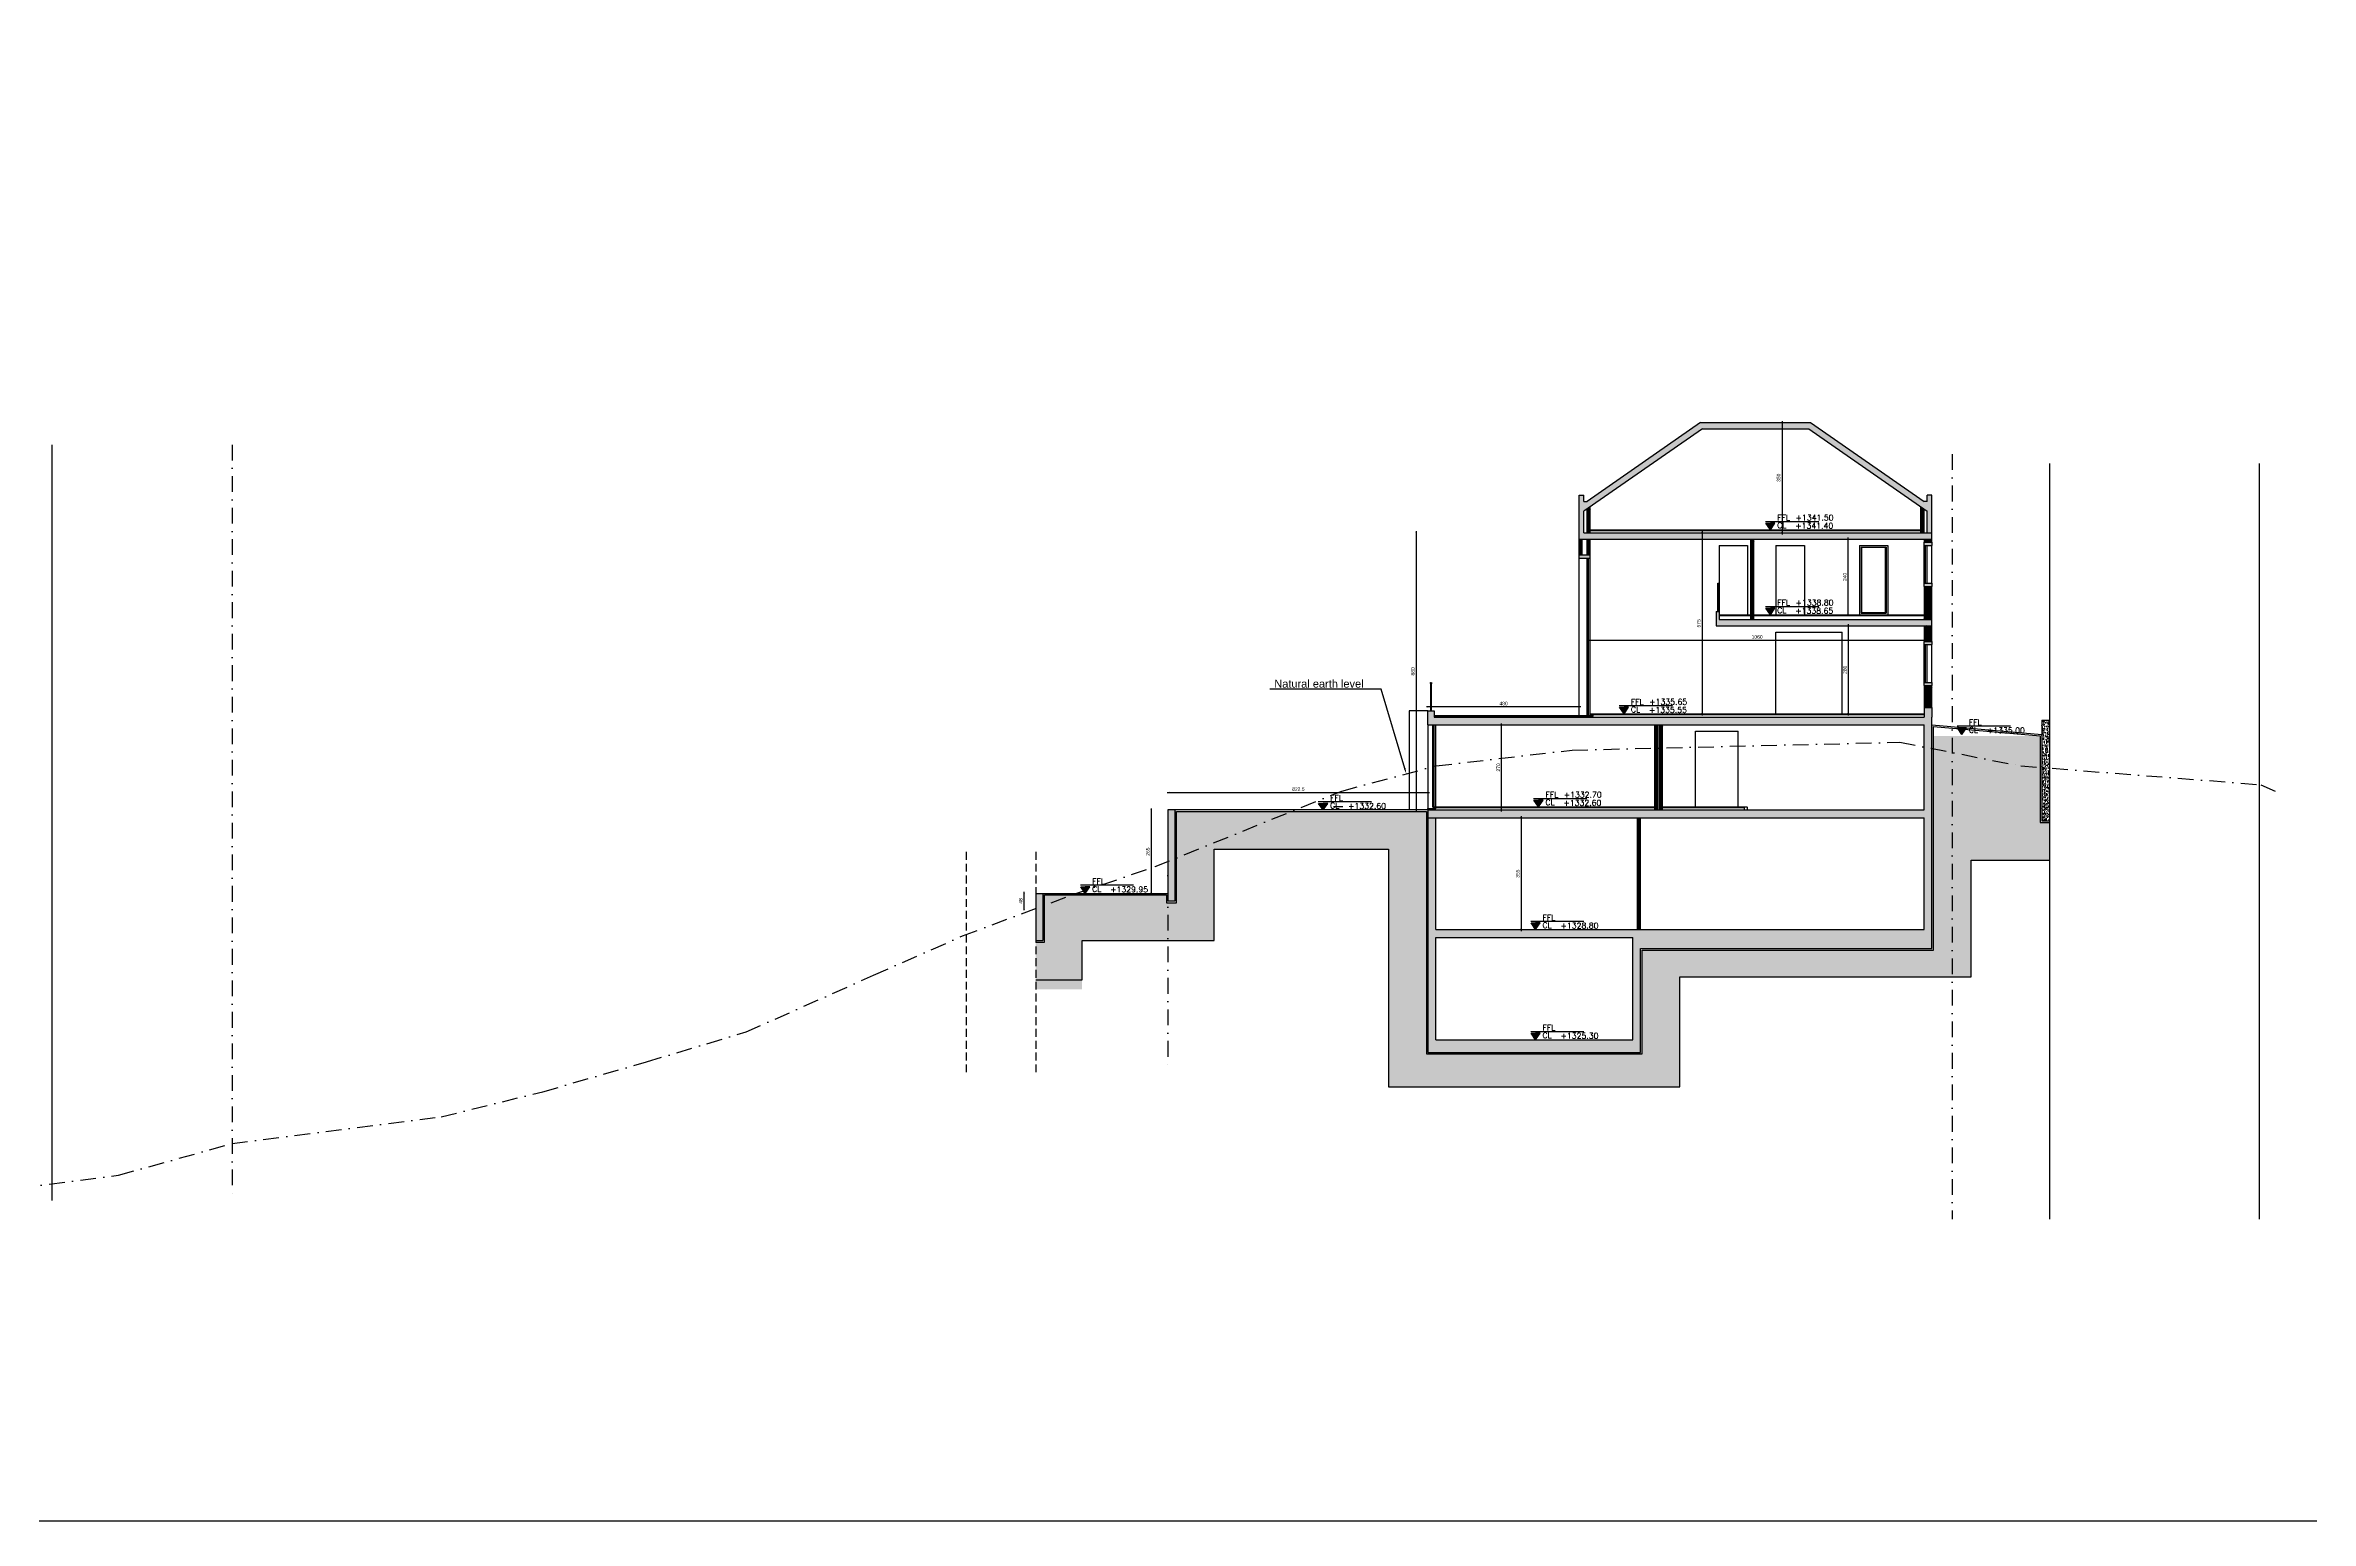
# Model space of a CAD drawing. Header units: centimetres. Extents: x 96271 to 179142, y 9855 to 112216.
# Drawn here: x 141933 to 149125, y 9855 to 14541 of the extents above; entities that cross this region are included whole.
import ezdxf
from ezdxf import colors
from ezdxf.entities.mleader import LeaderData, LeaderLine
from ezdxf.math import Vec2, Vec3

# ---------------------------------------------------------------- set-up
doc = ezdxf.new("R2010")
doc.units = ezdxf.units.CM
doc.header["$LTSCALE"] = 100
doc.header["$MEASUREMENT"] = 0
doc.header["$PDSIZE"] = 0.2
doc.linetypes.add('DASHDOT', pattern=[1, 0.5, -0.25, 0, -0.25])
doc.linetypes.add('HIDDEN', pattern=[0.375, 0.25, -0.125])
doc.layers.get('0').update_dxf_attribs({"linetype": 'CONTINUOUS'})
doc.layers.get('DEFPOINTS').update_dxf_attribs({"linetype": 'CONTINUOUS'})
for name, color, linetype in [('A-Dim', 2, 'CONTINUOUS'), ('A-Elev-Otln1', 44, 'CONTINUOUS'), ('A-Glass-Full', 140, 'CONTINUOUS'), ('A-Otln-Lot Limit', 4, 'CONTINUOUS'), ('A-Patt-CMU', 8, 'CONTINUOUS'), ('A-Patt-Strcr', 8, 'CONTINUOUS'), ('A-Sect-Mcut-Earth', 54, 'CONTINUOUS'), ('A-Sect-Mcut-Handrail', 51, 'CONTINUOUS'), ('A-Sect-Mcut-Tiling', 51, 'CONTINUOUS'), ('A-Setback', 3, 'DASHDOT'), ('A-Slab limit', 53, 'CONTINUOUS'), ('A-Wall-Full', 5, 'CONTINUOUS'), ('A-Wall-Prht', 2, 'CONTINUOUS'), ('A-Wall-Strctr', 6, 'CONTINUOUS')]:
    doc.layers.add(name, color=color, linetype=linetype)
doc.styles.add('ROMAND', font='romand.shx', dxfattribs={"height": 10})
doc.styles.get("Standard").update_dxf_attribs({"font": 'arial.ttf'})
doc.dimstyles.new('1-50', dxfattribs={"dimtxt": 11.25, "dimasz": 5, "dimexe": 5, "dimexo": 5, "dimgap": 5, "dimtad": 1, "dimdec": 1, "dimrnd": 0.5, "dimzin": 12, "dimdsep": 46, "dimtxsty": 'Standard', "dimblk": 'ARCHTICK', "dimcen": 0.09, "dimdle": 5, "dimadec": 0, "dimazin": 3, "dimtfac": 1, "dimtdec": 1, "dimtix": 1, "dimtofl": 0, "dimtmove": 1, "dimatfit": 3, "dimfxl": 5, "dimtolj": 1, "dimtzin": 0, "dimarcsym": 0})

# ---------------------------------------------------------------- blocks, each defined once
blk = doc.blocks.new('FFL-CL-SECTION')
at = {"ltscale": 111}
h = blk.add_hatch(dxfattribs=at)
h.set_pattern_fill('ACAD_ISO07W100', color=232, scale=2, style=0)
h.set_pattern_definition([(7e-15, (-164148.149, 25605.833), (0, 10), [1, -6])])
h.paths.add_polyline_path([(-1579, 487), (-1724, 487), (-1579, 278)])
h = blk.add_hatch(dxfattribs=at)
h.set_pattern_fill('ACAD_ISO07W100', color=232, scale=2, style=0)
h.set_pattern_definition([(180, (160989.661, 25605.833), (0, 10), [1, -6])])
h.paths.add_polyline_path([(-1579, 487), (-1435, 487), (-1579, 278)])
at = {"color": 7, "ltscale": 111}
for p, q in [((-44, 533), (-1735, 533)), ((-1579, 278), (-1724, 487)), ((-1724, 487), (-1579, 487)), ((-1579, 278), (-1435, 487)), ((-1435, 487), (-1579, 487))]:
    blk.add_line(p, q, dxfattribs=at)
at = {"color": 111, "ltscale": 111, "style": 'ROMAND'}
for s, p in [('FFL', (-1361, 570)), ('CL', (-1361, 327))]:
    blk.add_text(s, height=180, dxfattribs=at).set_placement(p)
for tag, p in [('FFL', (-778, 571)), ('CL', (-787, 313))]:
    blk.add_attdef(tag, p, '', height=180, dxfattribs=at)
blk = doc.blocks.new('_ArchTick')
at = {"color": 0, "linetype": 'ByBlock', "const_width": 0.15}
blk.add_lwpolyline([(-0.5, -0.5), (0.5, 0.5)], dxfattribs=at)
blk = doc.blocks.new('*D289')
at = {"layer": 'A-Dim', "color": 0, "lineweight": -2, "transparency": 16777216}
blk.add_line((146556.9, 12107.8), (146556.9, 12387.8), dxfattribs=at)
at = {"layer": 'DEFPOINTS', "color": 0, "transparency": 16777216}
for p in [(146357.9, 12382.8), (146556.9, 12382.8), (146357.9, 12112.8)]:
    blk.add_point(p, dxfattribs=at)
at = {"layer": 'A-Dim', "color": 0, "lineweight": -2, "transparency": 16777216, "xscale": 5, "yscale": 5, "zscale": 5}
for p, rotation in [((146556.9, 12382.8), 90), ((146556.9, 12112.8), 270)]:
    blk.add_blockref('_ArchTick', p, dxfattribs=dict(at, rotation=rotation))
at = {"layer": 'A-Dim', "color": 0, "transparency": 16777216, "insert": (146546.2, 12247.8), "char_height": 11.25, "attachment_point": 5, "rotation": 90}
blk.add_mtext('\\A1;270', dxfattribs=at)
blk = doc.blocks.new('*D290')
at = {"layer": 'A-Dim', "color": 0, "lineweight": -2, "transparency": 16777216}
blk.add_line((147193.2, 12997.8), (147193.2, 12412.8), dxfattribs=at)
at = {"layer": 'DEFPOINTS', "color": 0, "transparency": 16777216}
for p in [(147011.1, 12992.8), (147011.1, 12417.8), (147193.2, 12417.8)]:
    blk.add_point(p, dxfattribs=at)
at = {"layer": 'A-Dim', "color": 0, "lineweight": -2, "transparency": 16777216, "xscale": 5, "yscale": 5, "zscale": 5}
for p, rotation in [((147193.2, 12992.8), 90), ((147193.2, 12417.8), 270)]:
    blk.add_blockref('_ArchTick', p, dxfattribs=dict(at, rotation=rotation))
at = {"layer": 'A-Dim', "color": 0, "transparency": 16777216, "insert": (147182.5, 12705.3), "char_height": 11.25, "attachment_point": 5, "rotation": 90}
blk.add_mtext('\\A1;575', dxfattribs=at)
blk = doc.blocks.new('*D291')
at = {"layer": 'A-Dim', "color": 0, "lineweight": -2, "transparency": 16777216}
blk.add_line((147447, 13347.8), (147447, 12987.8), dxfattribs=at)
at = {"layer": 'DEFPOINTS', "color": 0, "transparency": 16777216}
for p in [(147210, 13342.8), (147210, 12992.8), (147447, 12992.8)]:
    blk.add_point(p, dxfattribs=at)
at = {"layer": 'A-Dim', "color": 0, "lineweight": -2, "transparency": 16777216, "xscale": 5, "yscale": 5, "zscale": 5}
for p, rotation in [((147447, 13342.8), 90), ((147447, 12992.8), 270)]:
    blk.add_blockref('_ArchTick', p, dxfattribs=dict(at, rotation=rotation))
at = {"layer": 'A-Dim', "color": 0, "transparency": 16777216, "insert": (147436.2, 13167.8), "char_height": 11.25, "attachment_point": 5, "rotation": 90}
blk.add_mtext('\\A1;350', dxfattribs=at)
blk = doc.blocks.new('*D292')
at = {"layer": 'A-Dim', "color": 0, "lineweight": -2, "transparency": 16777216}
blk.add_line((146618.6, 12092.8), (146618.6, 11727.8), dxfattribs=at)
at = {"layer": 'DEFPOINTS', "color": 0, "transparency": 16777216}
for p in [(146767.9, 12087.8), (146618.6, 11732.8), (146767.9, 11732.8)]:
    blk.add_point(p, dxfattribs=at)
at = {"layer": 'A-Dim', "color": 0, "lineweight": -2, "transparency": 16777216, "xscale": 5, "yscale": 5, "zscale": 5}
for p, rotation in [((146618.6, 12087.8), 90), ((146618.6, 11732.8), 270)]:
    blk.add_blockref('_ArchTick', p, dxfattribs=dict(at, rotation=rotation))
at = {"layer": 'A-Dim', "color": 0, "transparency": 16777216, "insert": (146607.9, 11910.3), "char_height": 11.25, "attachment_point": 5, "rotation": 90}
blk.add_mtext('\\A1;355', dxfattribs=at)
blk = doc.blocks.new('*D293')
at = {"layer": 'A-Dim', "color": 0, "lineweight": -2, "transparency": 16777216}
blk.add_line((145495.2, 12168.3), (146327.9, 12168.3), dxfattribs=at)
at = {"layer": 'DEFPOINTS', "color": 0, "transparency": 16777216}
for p in [(146322.9, 12168.3), (145500.2, 12112.8), (146322.9, 12112.8)]:
    blk.add_point(p, dxfattribs=at)
at = {"layer": 'A-Dim', "color": 0, "lineweight": -2, "transparency": 16777216, "xscale": 5, "yscale": 5, "zscale": 5, "rotation": 180}
blk.add_blockref('_ArchTick', (145500.2, 12168.3), dxfattribs=at)
at = {"layer": 'A-Dim', "color": 0, "lineweight": -2, "transparency": 16777216, "xscale": 5, "yscale": 5, "zscale": 5}
blk.add_blockref('_ArchTick', (146322.9, 12168.3), dxfattribs=at)
at = {"layer": 'A-Dim', "color": 0, "transparency": 16777216, "insert": (145911.6, 12179), "char_height": 11.25, "attachment_point": 5}
blk.add_mtext('\\A1;822.5', dxfattribs=at)
blk = doc.blocks.new('*D294')
at = {"layer": 'A-Dim', "color": 0, "lineweight": -2, "transparency": 16777216}
blk.add_line((146807.9, 12439.9), (146317.9, 12439.9), dxfattribs=at)
at = {"layer": 'DEFPOINTS', "color": 0, "transparency": 16777216}
for p in [(146322.9, 12518.2), (146802.9, 12518.2), (146322.9, 12439.9)]:
    blk.add_point(p, dxfattribs=at)
at = {"layer": 'A-Dim', "color": 0, "lineweight": -2, "transparency": 16777216, "xscale": 5, "yscale": 5, "zscale": 5, "rotation": 180}
blk.add_blockref('_ArchTick', (146322.9, 12439.9), dxfattribs=at)
at = {"layer": 'A-Dim', "color": 0, "lineweight": -2, "transparency": 16777216, "xscale": 5, "yscale": 5, "zscale": 5}
blk.add_blockref('_ArchTick', (146802.9, 12439.9), dxfattribs=at)
at = {"layer": 'A-Dim', "color": 0, "transparency": 16777216, "insert": (146562.9, 12450.6), "char_height": 11.25, "attachment_point": 5}
blk.add_mtext('\\A1;480', dxfattribs=at)
blk = doc.blocks.new('*D295')
at = {"layer": 'A-Dim', "color": 0, "lineweight": -2, "transparency": 16777216}
blk.add_line((145444.3, 12117.8), (145444.3, 11842.8), dxfattribs=at)
at = {"layer": 'DEFPOINTS', "color": 0, "transparency": 16777216}
for p in [(145375.5, 12112.8), (145375.5, 11847.8), (145444.3, 11847.8)]:
    blk.add_point(p, dxfattribs=at)
at = {"layer": 'A-Dim', "color": 0, "lineweight": -2, "transparency": 16777216, "xscale": 5, "yscale": 5, "zscale": 5}
for p, rotation in [((145444.3, 12112.8), 90), ((145444.3, 11847.8), 270)]:
    blk.add_blockref('_ArchTick', p, dxfattribs=dict(at, rotation=rotation))
at = {"layer": 'A-Dim', "color": 0, "transparency": 16777216, "insert": (145433.5, 11980.3), "char_height": 11.25, "attachment_point": 5, "rotation": 90}
blk.add_mtext('\\A1;265', dxfattribs=at)
blk = doc.blocks.new('*D297')
at = {"layer": 'A-Dim', "color": 0, "lineweight": -2, "transparency": 16777216}
blk.add_line((147657.4, 12702.8), (147657.4, 12412.8), dxfattribs=at)
at = {"layer": 'DEFPOINTS', "color": 0, "transparency": 16777216}
for p in [(147635.4, 12697.8), (147635.4, 12417.8), (147657.4, 12417.8)]:
    blk.add_point(p, dxfattribs=at)
at = {"layer": 'A-Dim', "color": 0, "lineweight": -2, "transparency": 16777216, "xscale": 5, "yscale": 5, "zscale": 5}
for p, rotation in [((147657.4, 12697.8), 90), ((147657.4, 12417.8), 270)]:
    blk.add_blockref('_ArchTick', p, dxfattribs=dict(at, rotation=rotation))
at = {"layer": 'A-Dim', "color": 0, "transparency": 16777216, "insert": (147646.7, 12557.8), "char_height": 11.25, "attachment_point": 5, "rotation": 90}
blk.add_mtext('\\A1;280', dxfattribs=at)
blk = doc.blocks.new('*D298')
at = {"layer": 'A-Dim', "color": 0, "lineweight": -2, "transparency": 16777216}
blk.add_line((147657.4, 12727.8), (147657.4, 12977.8), dxfattribs=at)
at = {"layer": 'DEFPOINTS', "color": 0, "transparency": 16777216}
for p in [(147657.4, 12972.8), (147657.4, 12972.8), (147657.4, 12732.8)]:
    blk.add_point(p, dxfattribs=at)
at = {"layer": 'A-Dim', "color": 0, "lineweight": -2, "transparency": 16777216, "xscale": 5, "yscale": 5, "zscale": 5}
for p, rotation in [((147657.4, 12972.8), 90), ((147657.4, 12732.8), 270)]:
    blk.add_blockref('_ArchTick', p, dxfattribs=dict(at, rotation=rotation))
at = {"layer": 'A-Dim', "color": 0, "transparency": 16777216, "insert": (147646.7, 12852.8), "char_height": 11.25, "attachment_point": 5, "rotation": 90}
blk.add_mtext('\\A1;240', dxfattribs=at)
blk = doc.blocks.new('*D299')
at = {"layer": 'A-Dim', "color": 0, "lineweight": -2, "transparency": 16777216}
blk.add_line((147902.9, 12651.3), (146832.9, 12651.3), dxfattribs=at)
at = {"layer": 'DEFPOINTS', "color": 0, "transparency": 16777216}
for p in [(146837.9, 12697.8), (147897.9, 12697.8), (146837.9, 12651.3)]:
    blk.add_point(p, dxfattribs=at)
at = {"layer": 'A-Dim', "color": 0, "lineweight": -2, "transparency": 16777216, "xscale": 5, "yscale": 5, "zscale": 5, "rotation": 180}
blk.add_blockref('_ArchTick', (146837.9, 12651.3), dxfattribs=at)
at = {"layer": 'A-Dim', "color": 0, "lineweight": -2, "transparency": 16777216, "xscale": 5, "yscale": 5, "zscale": 5}
blk.add_blockref('_ArchTick', (147897.9, 12651.3), dxfattribs=at)
at = {"layer": 'A-Dim', "color": 0, "transparency": 16777216, "insert": (147367.9, 12662.1), "char_height": 11.25, "attachment_point": 5}
blk.add_mtext('\\A1;1060', dxfattribs=at)
blk = doc.blocks.new('*D300')
at = {"layer": 'A-Dim', "color": 0, "lineweight": -2, "transparency": 16777216}
blk.add_line((146285.7, 12997.8), (146285.7, 12107.8), dxfattribs=at)
at = {"layer": 'DEFPOINTS', "color": 0, "transparency": 16777216}
for p in [(146802.9, 12992.8), (146285.7, 12112.8), (146802.9, 12112.8)]:
    blk.add_point(p, dxfattribs=at)
at = {"layer": 'A-Dim', "color": 0, "lineweight": -2, "transparency": 16777216, "xscale": 5, "yscale": 5, "zscale": 5}
for p, rotation in [((146285.7, 12992.8), 90), ((146285.7, 12112.8), 270)]:
    blk.add_blockref('_ArchTick', p, dxfattribs=dict(at, rotation=rotation))
at = {"layer": 'A-Dim', "color": 0, "transparency": 16777216, "insert": (146275, 12552.8), "char_height": 11.25, "attachment_point": 5, "rotation": 90}
blk.add_mtext('\\A1;880', dxfattribs=at)
blk = doc.blocks.new('*D306')
at = {"layer": 'A-Dim', "color": 0, "lineweight": -2, "transparency": 16777216}
blk.add_line((145041, 11794.8), (145041, 11852.8), dxfattribs=at)
at = {"layer": 'DEFPOINTS', "color": 0, "transparency": 16777216}
for p in [(145041, 11847.8), (145077.9, 11847.8), (145077.9, 11799.8)]:
    blk.add_point(p, dxfattribs=at)
at = {"layer": 'A-Dim', "color": 0, "lineweight": -2, "transparency": 16777216, "xscale": 5, "yscale": 5, "zscale": 5}
for p, rotation in [((145041, 11847.8), 90), ((145041, 11799.8), 270)]:
    blk.add_blockref('_ArchTick', p, dxfattribs=dict(at, rotation=rotation))
at = {"layer": 'A-Dim', "color": 0, "transparency": 16777216, "insert": (145030.2, 11823.8), "char_height": 11.25, "attachment_point": 5, "rotation": 90}
blk.add_mtext('\\A1;48', dxfattribs=at)

msp = doc.modelspace()

# ---------------------------------------------------------------- hatches: boundary and pattern name
at = {"layer": 'A-Patt-CMU'}
h = msp.add_hatch(dxfattribs=at)
h.set_pattern_fill('ANSI31', color=256, scale=20, angle=270)
h.set_pattern_definition([(315, (149593.9154, 77094.0469), (1.76776695, 1.76776695), [])])
h.paths.add_polyline_path([(147357.881, 12972.769), (147347.881, 12972.769), (147347.881, 12717.769), (147357.881, 12717.769)])
h.paths.add_polyline_path([(147907.881, 12972.769), (147897.881, 12972.769), (147897.881, 12962.769), (147907.881, 12962.769)])
h.paths.add_polyline_path([(147922.881, 12972.769), (147912.881, 12972.769), (147912.881, 12962.769), (147922.881, 12962.769)])
h.paths.add_polyline_path([(147922.881, 12822.769), (147912.881, 12822.769), (147912.881, 12717.769), (147922.881, 12717.769)])
h.paths.add_polyline_path([(147907.881, 12822.769), (147897.881, 12822.769), (147897.881, 12717.769), (147907.881, 12717.769)])
h.paths.add_polyline_path([(147922.881, 12697.769), (147912.881, 12697.769), (147912.881, 12647.769), (147922.881, 12647.769)])
h.paths.add_polyline_path([(147907.881, 12697.769), (147897.881, 12697.769), (147897.881, 12647.769), (147907.881, 12647.769)])
h.paths.add_polyline_path([(147922.881, 12507.769), (147912.881, 12507.769), (147912.881, 12437.769), (147922.881, 12437.769)])
h.paths.add_polyline_path([(147907.881, 12507.769), (147897.881, 12507.769), (147897.881, 12437.769), (147907.881, 12437.769)])
h.paths.add_polyline_path([(146837.881, 12972.769), (146827.881, 12972.769), (146827.881, 12922.769), (146837.881, 12922.769)])
h.paths.add_polyline_path([(146812.881, 12972.769), (146802.881, 12972.769), (146802.881, 12922.769), (146812.881, 12922.769)])
h.paths.add_polyline_path([(146837.881, 13075.364), (146827.881, 13068.419), (146827.881, 12992.769), (146837.881, 12992.769)])
h.paths.add_polyline_path([(147897.881, 13068.419), (147887.881, 13075.364), (147887.881, 12992.769), (147897.881, 12992.769)])
h = msp.add_hatch(dxfattribs=at)
h.set_pattern_fill('ANSI31', color=256, scale=20, angle=270)
h.set_pattern_definition([(315, (149598.3932, 77124.0469), (1.76776695, 1.76776695), [])])
h.paths.add_polyline_path([(147067.881, 12382.769), (147057.881, 12382.769), (147057.881, 12112.769), (147067.881, 12112.769)])
h.paths.add_polyline_path([(147052.881, 12382.769), (147042.881, 12382.769), (147042.881, 12112.769), (147052.881, 12112.769)])
h.paths.add_polyline_path([(146997.881, 12087.769), (146987.881, 12087.769), (146987.881, 11732.769), (146997.881, 11732.769)])
at = {"layer": 'A-Patt-Strcr'}
h = msp.add_hatch(dxfattribs=at)
h.set_pattern_fill('AR-CONC', color=256, scale=2, angle=90)
h.set_pattern_definition([(140, (149593.915, 77094.047), (1.2550427, 14.3452037), [1.5, -16.5]), (85, (149593.915, 77094.047), (-15.0438427, -2.7750267), [1.2, -13.2]), (190.451444, (149594.02, 77095.242), (-13.7887998, 11.570177), [1.274804, -14.0228422]), (136.1842, (149589.915, 77094.047), (3.3103856, 21.3448266), [2.25, -24.75]), (186.635635, (149590.191, 77095.826), (-19.482372, 18.693239), [1.912207, -21.034275]), (81.184164, (149589.915, 77094.047), (-19.482372, 18.693239), [1.8, -19.8]), (111, (149590.915, 77096.047), (8.0523778, 11.938141), [1.5, -16.5]), (56, (149590.915, 77096.047), (-14.503001, 4.8663066), [1.2, -13.2]), (161.451445, (149591.586, 77097.042), (-6.450623, 16.8044475), [1.2748038, -14.0228422]), (127.5, (149593.9154, 77094.047), (-6.65787708, 0.2431971), [0, -13.04, 0, -13.4, 0, -13.25]), (97.5, (149593.9154, 77094.047), (-7.8882342, 5.26139075), [0, -7.64, 0, -12.74, 0, -5.05]), (57.5, (149593.9154, 77089.587), (0.45109743, 10.67644872), [0, -5, 0, -15.6, 0, -20.7]), (47.5, (149593.915, 77087.587), (-2.0020996, 11.6637234), [0, -6.5, 0, -10.36, 0, -14.7])])
h.paths.add_polyline_path([(147922.881, 12992.769), (146817.881, 12992.769), (146817.881, 13061.475), (147194.145, 13322.769), (147531.618, 13322.769), (147907.881, 13061.475), (147907.881, 12992.769), (147922.881, 12992.769), (147922.881, 13112.769), (147907.881, 13112.769), (147907.881, 13092.769), (147897.881, 13092.769), (147537.881, 13342.769), (147187.881, 13342.769), (146827.881, 13092.769), (146817.881, 13092.769), (146817.881, 13112.769), (146802.881, 13112.769), (146802.881, 12972.769), (147922.881, 12972.769)])
h.paths.add_polyline_path([(146837.881, 12922.769), (146802.881, 12922.769), (146802.881, 12912.769), (146837.881, 12912.769)])
h.paths.add_polyline_path([(147922.881, 12647.769), (147897.881, 12647.769), (147897.881, 12637.769), (147922.881, 12637.769)])
h.paths.add_polyline_path([(147922.881, 12517.769), (147897.881, 12517.769), (147897.881, 12507.769), (147922.881, 12507.769)])
h.paths.add_polyline_path([(147922.881, 12962.769), (147897.881, 12962.769), (147897.881, 12952.769), (147922.881, 12952.769)])
h.paths.add_polyline_path([(147922.881, 12832.769), (147897.881, 12832.769), (147897.881, 12822.769), (147922.881, 12822.769)])
h.paths.add_polyline_path([(147922.881, 12717.769), (147247.881, 12717.769), (147247.881, 12742.769), (147237.881, 12742.769), (147237.881, 12697.769), (147922.881, 12697.769)])
h = msp.add_hatch(dxfattribs=at)
h.set_pattern_fill('AR-CONC', color=256, scale=2, angle=90)
h.set_pattern_definition([(140, (149593.915, 77064.047), (1.2550427, 14.3452037), [1.5, -16.5]), (85, (149593.915, 77064.047), (-15.0438427, -2.7750267), [1.2, -13.2]), (190.451444, (149594.02, 77065.242), (-13.7887998, 11.570177), [1.274804, -14.0228422]), (136.1842, (149589.915, 77064.047), (3.3103856, 21.3448266), [2.25, -24.75]), (186.635635, (149590.191, 77065.826), (-19.482372, 18.693239), [1.912207, -21.034275]), (81.184164, (149589.915, 77064.047), (-19.482372, 18.693239), [1.8, -19.8]), (111, (149590.915, 77066.047), (8.0523778, 11.938141), [1.5, -16.5]), (56, (149590.915, 77066.047), (-14.503001, 4.8663066), [1.2, -13.2]), (161.451445, (149591.586, 77067.042), (-6.450623, 16.8044475), [1.2748038, -14.0228422]), (127.5, (149593.9154, 77064.047), (-6.65787708, 0.2431971), [0, -13.04, 0, -13.4, 0, -13.25]), (97.5, (149593.9154, 77064.047), (-7.8882342, 5.26139075), [0, -7.64, 0, -12.74, 0, -5.05]), (57.5, (149593.9154, 77059.587), (0.45109743, 10.67644872), [0, -5, 0, -15.6, 0, -20.7]), (47.5, (149593.915, 77057.587), (-2.0020996, 11.6637234), [0, -6.5, 0, -10.36, 0, -14.7])])
h.paths.add_polyline_path([(147897.881, 12087.769), (147897.881, 11732.769), (146347.881, 11732.769), (146347.881, 12087.769)], flags=16)
h.paths.add_polyline_path([(146972.878, 11707.769), (146972.878, 11382.769), (146347.881, 11382.769), (146347.881, 11707.769)], flags=16)
h.paths.add_polyline_path([(146322.881, 12087.769), (146322.881, 11342.769), (146997.878, 11342.769), (146997.878, 11672.769), (147922.881, 11672.769), (147922.881, 12377.769), (147922.881, 12437.769), (147897.881, 12437.769), (147897.881, 12407.769), (146342.881, 12407.769), (146342.881, 12427.769), (146322.881, 12427.769), (146322.881, 12382.769), (147897.881, 12382.769), (147897.881, 12112.769), (146322.881, 12112.769)])
h = msp.add_hatch(dxfattribs=at)
h.set_pattern_fill('AR-CONC', color=256, scale=2, angle=90)
h.set_pattern_definition([(140, (149546.91, 72064.047), (1.2550427, 14.3452037), [1.5, -16.5]), (85, (149546.91, 72064.047), (-15.0438427, -2.7750267), [1.2, -13.2]), (190.451444, (149547.015, 72065.242), (-13.7887998, 11.570177), [1.274804, -14.0228422]), (136.1842, (149542.91, 72064.047), (3.3103856, 21.3448266), [2.25, -24.75]), (186.635635, (149543.186, 72065.826), (-19.482372, 18.693239), [1.912207, -21.034275]), (81.184164, (149542.91, 72064.047), (-19.482372, 18.693239), [1.8, -19.8]), (111, (149543.91, 72066.047), (8.0523778, 11.938141), [1.5, -16.5]), (56, (149543.91, 72066.047), (-14.503001, 4.8663066), [1.2, -13.2]), (161.451445, (149544.581, 72067.042), (-6.450623, 16.8044475), [1.2748038, -14.0228422]), (127.5, (149546.91, 72064.047), (-6.65787708, 0.2431971), [0, -13.04, 0, -13.4, 0, -13.25]), (97.5, (149546.91, 72064.047), (-7.8882342, 5.26139075), [0, -7.64, 0, -12.74, 0, -5.05]), (57.5, (149546.91, 72059.587), (0.45109743, 10.6764487), [0, -5, 0, -15.6, 0, -20.7]), (47.5, (149546.91, 72057.587), (-2.0020996, 11.6637234), [0, -6.5, 0, -10.36, 0, -14.7])])
h.paths.add_polyline_path([(148296.616, 12397.769), (148271.616, 12397.769), (148271.616, 12077.769), (148296.616, 12077.769)])
h = msp.add_hatch(dxfattribs=at)
h.set_pattern_fill('EARTH', color=256, scale=100, angle=90)
h.set_pattern_definition([(90, (118324.527, 65317.128), (-25, 25), [25, -25]), (90, (118315.152, 65317.128), (-25, 25), [25, -25]), (90, (118305.777, 65317.128), (-25, 25), [25, -25]), (180, (118302.652, 65320.253), (-25, -25), [25, -25]), (180, (118302.652, 65329.628), (-25, -25), [25, -25]), (180, (118302.652, 65339.003), (-25, -25), [25, -25])])
h.paths.add_polyline_path([(147927.881, 12347.769), (147927.881, 11667.769), (147002.878, 11667.769), (147002.878, 11337.769), (146317.881, 11337.769), (146317.881, 12057.769), (146317.881, 12107.769), (145524.374, 12107.769), (145524.374, 11817.769), (145492.301, 11817.769), (145492.301, 11842.769), (145104.993, 11842.769), (145104.993, 11692.769), (145077.921, 11692.769), (145077.921, 11542.769), (145224.993, 11542.769), (145224.993, 11697.769), (145644.374, 11697.769), (145644.374, 11987.769), (146197.881, 11987.769), (146197.881, 11232.769), (147122.878, 11232.769), (147122.878, 11582.769), (148047.881, 11582.769), (148047.881, 11952.769), (148296.616, 11952.769), (148296.616, 12072.769), (148266.616, 12072.769), (148266.616, 12347.769)])
h = msp.add_hatch(dxfattribs=at)
h.set_pattern_fill('AR-CONC', color=256, scale=2, angle=90)
h.set_pattern_definition([(140, (149593.915, 77134.047), (1.2550427, 14.3452037), [1.5, -16.5]), (85, (149593.915, 77134.047), (-15.0438427, -2.7750267), [1.2, -13.2]), (190.451444, (149594.02, 77135.242), (-13.7887998, 11.570177), [1.274804, -14.0228422]), (136.1842, (149589.915, 77134.047), (3.3103856, 21.3448266), [2.25, -24.75]), (186.635635, (149590.191, 77135.826), (-19.482372, 18.693239), [1.912207, -21.034275]), (81.184164, (149589.915, 77134.047), (-19.482372, 18.693239), [1.8, -19.8]), (111, (149590.915, 77136.047), (8.0523778, 11.938141), [1.5, -16.5]), (56, (149590.915, 77136.047), (-14.503001, 4.8663066), [1.2, -13.2]), (161.451445, (149591.586, 77137.042), (-6.450623, 16.8044475), [1.2748038, -14.0228422]), (127.5, (149593.9154, 77134.047), (-6.65787708, 0.2431971), [0, -13.04, 0, -13.4, 0, -13.25]), (97.5, (149593.9154, 77134.047), (-7.8882342, 5.26139075), [0, -7.64, 0, -12.74, 0, -5.05]), (57.5, (149593.9154, 77129.587), (0.45109743, 10.67644872), [0, -5, 0, -15.6, 0, -20.7]), (47.5, (149593.915, 77127.587), (-2.0020996, 11.6637234), [0, -6.5, 0, -10.36, 0, -14.7])])
h.paths.add_polyline_path([(145519.374, 12112.769), (145497.301, 12112.769), (145497.301, 12007.769), (145497.301, 11822.769), (145519.374, 11822.769)])
h.paths.add_polyline_path([(145099.993, 11847.769), (145077.921, 11847.769), (145077.921, 11697.769), (145099.993, 11697.769)])

# ---------------------------------------------------------------- linework, layer by layer
for p, q in [((146780.513, 12302.769), (146780.513, 12302.769)), ((146780.513, 12302.769), (146780.513, 12302.769)), ((146052.653, 12122.769, -1271), (146022.644, 12122.769, -1271))]:
    msp.add_line(p, q)
msp.add_lwpolyline([(127018.411, 9855.211), (156747.283, 9855.211), (156747.283, 19227.535), (127018.411, 19227.535)], close=True)
at = {"layer": 'A-Elev-Otln1'}
for p, q in [((147247.881, 12952.769), (147337.881, 12952.769)), ((147247.881, 12952.769), (147247.881, 12732.769)), ((147337.881, 12952.769), (147337.881, 12732.769)), ((147427.881, 12952.769), (147517.881, 12952.769)), ((147427.881, 12952.769), (147427.881, 12732.769)), ((147517.881, 12952.769), (147517.881, 12732.769)), ((147427.881, 12677.769), (147637.881, 12677.769)), ((147427.881, 12417.769), (147427.881, 12677.769)), ((147637.881, 12417.769), (147637.881, 12677.769)), ((147172.37, 12362.769), (147307.881, 12362.769)), ((147172.37, 12122.769), (147172.37, 12362.769)), ((147307.881, 12122.769), (147307.881, 12362.769))]:
    msp.add_line(p, q, dxfattribs=at)
at = {"layer": 'A-Glass-Full'}
for p, q in [((147897.881, 12832.769), (147897.881, 12952.769)), ((147902.881, 12832.769), (147902.881, 12952.769)), ((147907.881, 12832.769), (147907.881, 12952.769)), ((146827.881, 12412.769), (146827.881, 12912.769)), ((146832.881, 12412.769), (146832.881, 12912.769)), ((146837.881, 12412.769), (146837.881, 12912.769)), ((147242.881, 12832.769), (147244.881, 12832.769)), ((147242.881, 12742.769), (147242.881, 12832.769)), ((147244.881, 12742.769), (147244.881, 12832.769)), ((147897.881, 12517.769), (147897.881, 12637.769)), ((147902.881, 12517.769), (147902.881, 12637.769)), ((147907.881, 12517.769), (147907.881, 12637.769)), ((146337.881, 12122.769), (146337.881, 12382.769)), ((146342.881, 12122.769), (146342.881, 12382.769)), ((146347.881, 12122.769), (146347.881, 12382.769))]:
    msp.add_line(p, q, dxfattribs=at)
msp.add_lwpolyline([(147775.881, 12945.769), (147699.881, 12945.769), (147699.881, 12739.769), (147775.881, 12739.769)], close=True, dxfattribs=at)
at = {"layer": 'A-Otln-Lot Limit'}
for p, q in [((141954.055, 13272.769), (141954.055, 10872.769)), ((148296.616, 13212.769), (148296.616, 10812.769)), ((148962.012, 13212.769), (148962.012, 10812.769))]:
    msp.add_line(p, q, dxfattribs=at)
at = {"layer": 'A-Otln-Lot Limit', "linetype": 'HIDDEN'}
for p, q in [((144857.194, 11979.488), (144857.194, 11279.488)), ((145077.921, 11979.488), (145077.921, 11279.488))]:
    msp.add_line(p, q, dxfattribs=at)
at = {"layer": 'A-Patt-Strcr'}
for points in [[(145077.921, 11692.769), (145104.993, 11692.769), (145104.993, 11842.769), (145492.301, 11842.769), (145492.301, 11817.769), (145524.374, 11817.769), (145524.374, 12107.769), (146317.881, 12107.769), (146317.881, 12087.769), (146317.881, 11337.769), (147002.878, 11337.769), (147002.878, 11667.769), (147927.881, 11667.769), (147927.881, 12377.769), (148266.616, 12347.769), (148266.616, 12072.769), (148296.616, 12072.769)], [(145077.921, 11572.769), (145224.993, 11572.769), (145224.993, 11697.769), (145644.374, 11697.769), (145644.374, 11987.769), (146197.881, 11987.769), (146197.881, 11232.769), (147122.878, 11232.769), (147122.878, 11582.769), (148047.881, 11582.769), (148047.881, 11952.769), (148296.616, 11952.769)]]:
    msp.add_lwpolyline(points, dxfattribs=at)
at = {"layer": 'A-Sect-Mcut-Earth'}
for p, q in [((146262.881, 12427.769), (146262.881, 12112.769)), ((146322.881, 12427.769), (146262.881, 12427.769)), ((147922.881, 12382.769), (148271.616, 12352.769)), ((146322.881, 12112.769), (145519.374, 12112.769)), ((145099.993, 11847.769), (145497.301, 11847.769))]:
    msp.add_line(p, q, dxfattribs=at)
at = {"layer": 'A-Sect-Mcut-Earth', "linetype": 'DASHDOT'}
for points in [[(141746.624, 10897.769), (142165.594, 10952.769), (142526.016, 11052.769), (143189.941, 11137.769), (143512.979, 11217.769), (143842.131, 11312.769), (144158.39, 11407.769), (144562.991, 11587.769), (144845.388, 11712.769), (145192.694, 11842.769), (145456.435, 11932.769), (146049.487, 12172.769), (146348.605, 12252.769), (146780.513, 12302.769), (147820.966, 12327.769), (148204.959, 12252.769)], [(148204.959, 12252.769), (148967.288, 12192.908), (149021.96, 12167.769)]]:
    msp.add_lwpolyline(points, dxfattribs=at)
at = {"layer": 'A-Sect-Mcut-Handrail'}
for p, q in [((146331.881, 12427.769), (146331.881, 12514.037)), ((146333.881, 12427.769), (146333.881, 12514.037))]:
    msp.add_line(p, q, dxfattribs=at)
msp.add_circle((146332.881, 12515.769), 2, dxfattribs=at)
at = {"layer": 'A-Sect-Mcut-Tiling'}
for p, q in [((146837.881, 13002.769), (147887.881, 13002.769)), ((146837.881, 13000.769), (147887.881, 13000.769)), ((147247.881, 12732.769), (147347.881, 12732.769)), ((147247.881, 12730.769), (147347.881, 12730.769)), ((147357.881, 12732.769), (147897.881, 12732.769)), ((147357.881, 12730.769), (147897.881, 12730.769)), ((146342.881, 12412.769), (146847.881, 12412.769)), ((146342.881, 12410.769), (146847.881, 12410.769)), ((146837.881, 12417.769), (147897.881, 12417.769)), ((146837.881, 12417.769), (146837.881, 12415.769)), ((146837.881, 12415.769), (147897.881, 12415.769)), ((146847.881, 12410.769), (146847.881, 12412.769)), ((146322.881, 12117.769), (146347.881, 12117.769)), ((146322.881, 12112.769), (146322.881, 12117.769)), ((146322.881, 12115.769), (146347.881, 12115.769)), ((146337.881, 12122.769), (147042.881, 12122.769)), ((146337.881, 12122.769), (146337.881, 12120.769)), ((146337.881, 12120.769), (147042.881, 12120.769)), ((146347.881, 12115.769), (146347.881, 12117.769)), ((147067.881, 12122.769), (147327.881, 12122.769)), ((147067.881, 12120.769), (147327.881, 12120.769)), ((147327.881, 12112.769), (147327.881, 12122.769)), ((147327.881, 12122.769), (147335.381, 12122.769)), ((147337.881, 12120.269), (147335.381, 12122.769)), ((147337.881, 12112.769), (147337.881, 12120.269)), ((147897.881, 11840.769), (147897.881, 11842.769))]:
    msp.add_line(p, q, dxfattribs=at)
at = {"layer": 'A-Setback'}
for p, q in [((142526.016, 13272.769), (142526.016, 10872.769)), ((147987.53, 13242.769), (147987.53, 10812.769)), ((145497.301, 11979.488), (145497.301, 11279.488))]:
    msp.add_line(p, q, dxfattribs=at)
at = {"layer": 'A-Slab limit'}
for p, q in [((147692.881, 12952.769), (147692.881, 12732.769)), ((147692.881, 12952.769), (147782.881, 12952.769)), ((147697.881, 12947.769), (147697.881, 12737.769)), ((147697.881, 12947.769), (147777.881, 12947.769)), ((147777.881, 12947.769), (147777.881, 12737.769)), ((147782.881, 12952.769), (147782.881, 12732.769)), ((147697.881, 12737.769), (147777.881, 12737.769))]:
    msp.add_line(p, q, dxfattribs=at)
at = {"layer": 'A-Wall-Full'}
for p, q in [((146827.881, 12992.769), (146827.881, 13068.419)), ((146837.881, 12992.769), (146837.881, 13075.364)), ((147887.881, 12992.769), (147887.881, 13075.364)), ((147897.881, 12992.769), (147897.881, 13068.419)), ((146802.881, 12922.769), (146802.881, 12972.769)), ((146812.881, 12922.769), (146812.881, 12972.769)), ((146827.881, 12922.769), (146827.881, 12972.769)), ((146837.881, 12922.769), (146837.881, 12972.769)), ((147347.881, 12717.769), (147347.881, 12972.769)), ((147357.881, 12717.769), (147357.881, 12972.769)), ((147897.881, 12972.769), (147897.881, 12962.769)), ((147907.881, 12972.769), (147907.881, 12962.769)), ((147912.881, 12962.769), (147912.881, 12972.769)), ((147922.881, 12962.769), (147922.881, 12972.769)), ((147897.881, 12822.769), (147897.881, 12717.769)), ((147907.881, 12822.769), (147907.881, 12717.769)), ((147912.881, 12717.769), (147912.881, 12822.769)), ((147922.881, 12717.769), (147922.881, 12822.769)), ((147897.881, 12697.769), (147897.881, 12647.769)), ((147907.881, 12697.769), (147907.881, 12647.769)), ((147912.881, 12647.769), (147912.881, 12697.769)), ((147922.881, 12647.769), (147922.881, 12697.769)), ((147897.881, 12507.769), (147897.881, 12437.769)), ((147907.881, 12507.769), (147907.881, 12437.769)), ((147912.881, 12437.769), (147912.881, 12507.769)), ((147922.881, 12437.769), (147922.881, 12507.769)), ((147042.881, 12112.769), (147042.881, 12382.769)), ((147052.881, 12112.769), (147052.881, 12382.769)), ((147057.881, 12112.769), (147057.881, 12382.769)), ((147067.881, 12112.769), (147067.881, 12382.769)), ((146987.881, 11732.769), (146987.881, 12087.769)), ((146997.881, 11732.769), (146997.881, 12087.769))]:
    msp.add_line(p, q, dxfattribs=at)
at = {"layer": 'A-Wall-Prht'}
for p, q in [((147922.881, 12832.769), (147922.881, 12952.769)), ((146802.881, 12412.769), (146802.881, 12912.769)), ((147922.881, 12517.769), (147922.881, 12637.769)), ((146322.881, 12382.769), (146322.881, 12117.769))]:
    msp.add_line(p, q, dxfattribs=at)
at = {"layer": 'A-Wall-Strctr'}
for p, q in [((147194.145, 13322.769), (146817.881, 13061.475)), ((147187.881, 13342.769), (146827.881, 13092.769)), ((147187.881, 13342.769), (147537.881, 13342.769)), ((147194.145, 13322.769), (147531.618, 13322.769)), ((147531.618, 13322.769), (147907.881, 13061.475)), ((147537.881, 13342.769), (147897.881, 13092.769)), ((146802.881, 13112.769), (146817.881, 13112.769)), ((146802.881, 12972.769), (146802.881, 13112.769)), ((146817.881, 13092.769), (146817.881, 13112.769)), ((146817.881, 13092.769), (146827.881, 13092.769)), ((147907.881, 13092.769), (147897.881, 13092.769)), ((147922.881, 13112.769), (147907.881, 13112.769)), ((147907.881, 13092.769), (147907.881, 13112.769)), ((147922.881, 12972.769), (147922.881, 13112.769)), ((146817.881, 12992.769), (146817.881, 13061.475)), ((147907.881, 12992.769), (147907.881, 13061.475)), ((146802.881, 12972.769), (147922.881, 12972.769)), ((146817.881, 12992.769), (147922.881, 12992.769)), ((147897.881, 12952.769), (147897.881, 12962.769)), ((147897.881, 12962.769), (147922.881, 12962.769)), ((147897.881, 12952.769), (147922.881, 12952.769)), ((147922.881, 12962.769), (147922.881, 12952.769)), ((146802.881, 12922.769), (146837.881, 12922.769)), ((146802.881, 12912.769), (146802.881, 12922.769)), ((146802.881, 12912.769), (146837.881, 12912.769)), ((146837.881, 12912.769), (146837.881, 12922.769)), ((147897.881, 12832.769), (147922.881, 12832.769)), ((147897.881, 12822.769), (147897.881, 12832.769)), ((147897.881, 12822.769), (147922.881, 12822.769)), ((147922.881, 12832.769), (147922.881, 12822.769)), ((147237.881, 12742.769), (147247.881, 12742.769)), ((147237.881, 12742.769), (147237.881, 12697.769)), ((147247.881, 12742.769), (147247.881, 12717.769)), ((147237.881, 12697.769), (147922.881, 12697.769)), ((147247.881, 12717.769), (147922.881, 12717.769)), ((147922.881, 12697.769), (147922.881, 12717.769)), ((147897.881, 12647.769), (147922.881, 12647.769)), ((147897.881, 12637.769), (147897.881, 12647.769)), ((147897.881, 12637.769), (147922.881, 12637.769)), ((147922.881, 12647.769), (147922.881, 12637.769)), ((147897.881, 12517.769), (147922.881, 12517.769)), ((147897.881, 12507.769), (147897.881, 12517.769)), ((147922.881, 12517.769), (147922.881, 12507.769)), ((147897.881, 12507.769), (147922.881, 12507.769)), ((146322.881, 12382.769), (146322.881, 12427.769)), ((146322.881, 12427.769), (146342.881, 12427.769)), ((146322.881, 12382.769), (147897.881, 12382.769)), ((146342.881, 12427.769), (146342.881, 12407.769)), ((146342.881, 12407.769), (147897.881, 12407.769)), ((147897.881, 12437.769), (147922.881, 12437.769)), ((147897.881, 12437.769), (147897.881, 12407.769)), ((147897.881, 12112.769), (147897.881, 12382.769)), ((147922.881, 12437.769), (147922.881, 12407.769)), ((147922.881, 11672.769), (147922.881, 12407.769)), ((147922.881, 12407.769), (147922.881, 12407.769)), ((148271.616, 12397.769), (148271.616, 12077.769)), ((148271.616, 12397.769), (148296.616, 12397.769)), ((148296.616, 12397.769), (148296.616, 12077.769)), ((145497.301, 12112.769), (145497.301, 11937.769)), ((145519.374, 12112.769), (145497.301, 12112.769)), ((145519.374, 12112.769), (145519.374, 11822.769)), ((146322.881, 12112.769), (147897.881, 12112.769)), ((146322.881, 12112.769), (146322.881, 12087.769)), ((146322.881, 12087.769), (147897.881, 12087.769)), ((146322.881, 12087.769), (146322.881, 11342.769)), ((146347.881, 11732.769), (146347.881, 12087.769)), ((147897.881, 11732.769), (147897.881, 12087.769)), ((148271.616, 12077.769), (148296.616, 12077.769)), ((145497.301, 11937.769), (145497.301, 11822.769)), ((145077.921, 11847.769), (145077.921, 11697.769)), ((145077.921, 11847.769), (145099.993, 11847.769)), ((145099.993, 11847.769), (145099.993, 11697.769)), ((145519.374, 11822.769), (145497.301, 11822.769)), ((146347.881, 11732.769), (147897.881, 11732.769)), ((145077.921, 11697.769), (145099.993, 11697.769)), ((146347.881, 11707.769), (146972.878, 11707.769)), ((146347.881, 11382.769), (146347.881, 11707.769)), ((146972.878, 11382.769), (146972.878, 11707.769)), ((146997.878, 11672.769), (147922.881, 11672.769)), ((146997.878, 11342.769), (146997.878, 11672.769)), ((146347.881, 11382.769), (146972.878, 11382.769)), ((146322.881, 11342.769), (146997.878, 11342.769))]:
    msp.add_line(p, q, dxfattribs=at)

# ---------------------------------------------------------------- block references
at = {"xscale": 0.1, "yscale": 0.1, "zscale": 0.1}
for p, values in [((147567.966, 12974.99), {'FFL': '+1341.50', 'CL': '+1341.40'}), ((147567.966, 12704.99), {'FFL': '+1338.80', 'CL': '+1338.65'}), ((147103.429, 12389.99), {'FFL': '+1335.65', 'CL': '+1335.55'}), ((146831.85, 12094.99), {'FFL': '+1332.70', 'CL': '+1332.60'})]:
    msp.add_blockref('FFL-CL-SECTION', p, dxfattribs=at).add_auto_attribs(values)
ref = msp.add_blockref('FFL-CL-SECTION', (148176.299, 12324.99), dxfattribs=dict(xscale=0.1, yscale=0.1, zscale=0.1))
ref.add_attrib('CL', '+1335.00', (148097.646, 12356.272), dxfattribs={"color": 111, "ltscale": 111, "height": 18, "style": 'ROMAND'})
ref = msp.add_blockref('FFL-CL-SECTION', (146148.128, 12084.99), dxfattribs=dict(xscale=0.1, yscale=0.1, zscale=0.1))
ref.add_attrib('CL', '+1332.60', (146069.475, 12116.272), dxfattribs={"color": 111, "ltscale": 111, "height": 18, "style": 'ROMAND'})
ref = msp.add_blockref('FFL-CL-SECTION', (145392.744, 11819.99), dxfattribs=dict(xscale=0.1, yscale=0.1, zscale=0.1))
ref.add_attrib('CL', '+1329.95', (145314.091, 11851.272), dxfattribs={"color": 111, "ltscale": 111, "height": 18, "style": 'ROMAND'})
ref = msp.add_blockref('FFL-CL-SECTION', (146822.681, 11704.99), dxfattribs=dict(xscale=0.1, yscale=0.1, zscale=0.1))
ref.add_attrib('CL', '+1328.80', (146744.027, 11736.272), dxfattribs={"color": 111, "ltscale": 111, "height": 18, "style": 'ROMAND'})
ref = msp.add_blockref('FFL-CL-SECTION', (146822.681, 11354.99), dxfattribs=dict(xscale=0.1, yscale=0.1, zscale=0.1))
ref.add_attrib('CL', '+1325.30', (146744.027, 11386.272), dxfattribs={"color": 111, "ltscale": 111, "height": 18, "style": 'ROMAND'})

# ---------------------------------------------------------------- dimensions: what is measured, and where the dimension line sits
at = {"layer": 'A-Dim'}
for p1, p2, distance, picture, middle in [((147209.995, 13342.769), (147209.995, 12992.769), 236.976, '*D291', (147436.224, 13167.769)), ((146802.881, 12992.769), (146802.881, 12112.769), -517.163, '*D300', (146274.975, 12552.769)), ((147011.091, 12992.769), (147011.091, 12417.769), 182.137, '*D290', (147182.508, 12705.269)), ((147657.449, 12732.769), (147657.449, 12972.769), 0, '*D298', (147646.705, 12852.769)), ((147897.881, 12697.769), (146837.881, 12697.769), 46.436, '*D299', (147367.881, 12662.077)), ((147635.381, 12697.769), (147635.381, 12417.769), 22.067, '*D297', (147646.705, 12557.769)), ((146802.881, 12518.24), (146322.881, 12518.24), 78.366, '*D294', (146562.881, 12450.618)), ((146357.881, 12112.769), (146357.881, 12382.769), -199.067, '*D289', (146546.204, 12247.769)), ((145500.229, 12112.769), (146322.881, 12112.769), 55.524, '*D293', (145911.555, 12179.037)), ((145375.499, 12112.769), (145375.499, 11847.769), 68.757, '*D295', (145433.511, 11980.269)), ((146767.881, 12087.769), (146767.881, 11732.769), -149.232, '*D292', (146607.902, 11910.269)), ((145077.921, 11799.808), (145077.921, 11847.769), 36.955, '*D306', (145030.221, 11823.789))]:
    dim = msp.add_aligned_dim(p1=p1, p2=p2, distance=distance, dimstyle='1-50', override={"dimse1": 1, "dimse2": 1}, dxfattribs=at)
    dim.commit()
    dim.dimension.update_dxf_attribs({"geometry": picture, "text_midpoint": middle})

# ---------------------------------------------------------------- leaders
at = {"layer": 'A-Sect-Mcut-Earth', "linetype": 'DASHDOT'}
ml = msp.add_multileader_mtext('Standard', dxfattribs=at)
ml.set_content('Natural earth level', color=256)
ml.set_leader_properties()
ml.build(insert=Vec2(0, 0))
ml.multileader.update_dxf_attribs({"text_right_attachment_type": 6, "dogleg_length": 0.36, "arrow_head_size": 18})
ctx = ml.context
ctx.base_point, ctx.char_height, ctx.arrow_head_size, ctx.landing_gap_size, ctx.plane_origin = Vec3(145840.084, 12513.436), 25, 18, 0.09, Vec3(146254.171, 12197.165)
ctx.right_attachment, ctx.text_align_type = 6, 2
notes = []
notes.append((ctx, [(0, (1, 1, 0), (146174.061, 12496.14), (-1, 0), 55.489, [(0, [(146254.241, 12227.531)], 0, [])])]))
ctx.mtext.insert, ctx.mtext.alignment, ctx.mtext.flow_direction = Vec3(146118.482, 12526.14), 3, 5
for ctx, leaders in notes:
    for number, flags, end, landing, length, lines in leaders:
        leader = LeaderData()
        leader.index, (leader.has_last_leader_line, leader.has_dogleg_vector, leader.attachment_direction) = number, flags
        leader.last_leader_point, leader.dogleg_vector, leader.dogleg_length = Vec3(end), Vec3(landing), length
        for number, points, colour, breaks in lines:
            line = LeaderLine()
            line.index, line.vertices, line.color, line.breaks = number, Vec3.list(points), colors.encode_raw_color(colour), breaks
            leader.lines.append(line)
        ctx.leaders.append(leader)

doc.saveas('drawing.dxf')
